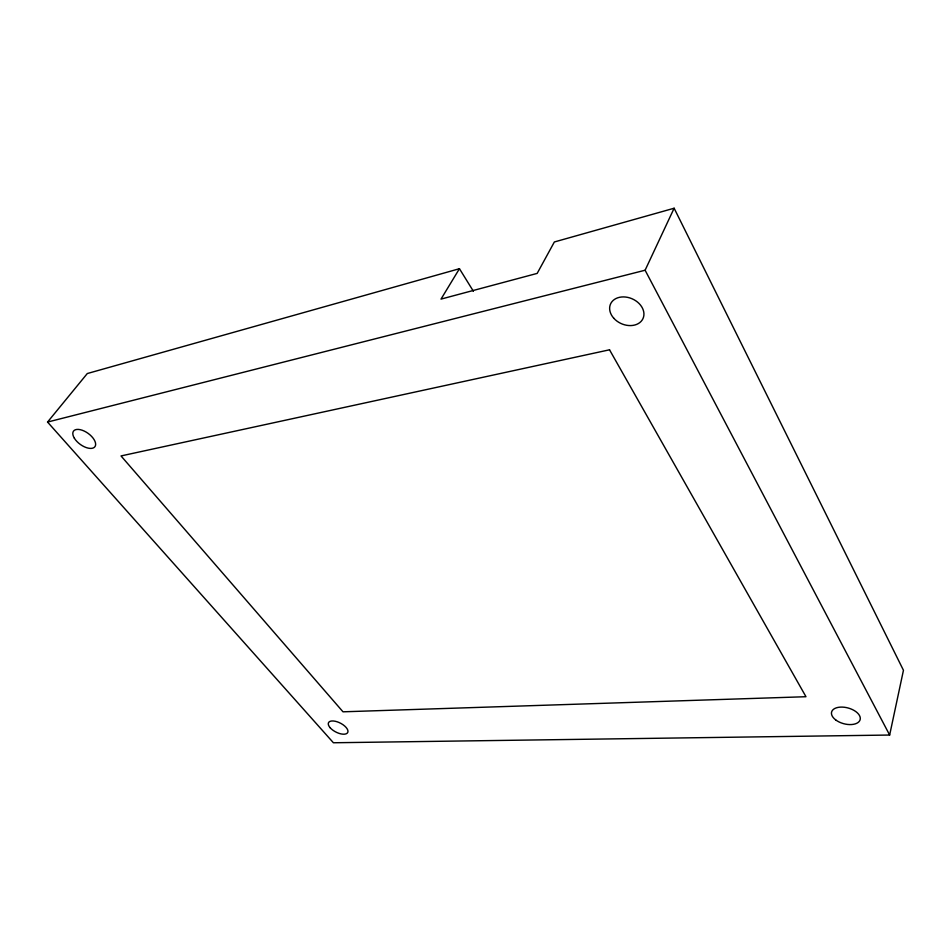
<?xml version="1.0" encoding="UTF-8"?>
<svg xmlns="http://www.w3.org/2000/svg" width="951" height="951" viewBox="0 0 951 951"><rect width="100%" height="100%" fill="white"/><g stroke="black" fill="none" stroke-linecap="round" stroke-linejoin="round"><path stroke-width="1.43" d="M459.452 268.705L87.29 373.541L47.55 422.066L333.409 742.767L889.649 735.04L903.45 670.289L674.128 208.233L554.362 241.97L537.172 273.401L441.014 299.101L459.452 268.705L473.396 291.268M47.55 422.066L645.111 270.227L674.128 208.233M645.111 270.227L889.649 735.04M609.532 349.802L121.015 455.933L343.002 711.812L805.972 696.714L609.532 349.802M613.752 318.205A17.784 13.552 24 0 0 642.971 318.621A17.784 13.552 24 0 0 623.63 296.914A17.784 13.552 24 0 0 613.752 318.205M835.703 719.919A14.764 8.155 14.9 0 0 859.823 720.489A14.764 8.155 14.9 0 0 842.111 707.092A14.764 8.155 14.9 0 0 835.703 719.919M330.14 727.729A10.77 4.981 27.2 0 0 347.103 733.257A10.77 4.981 27.2 0 0 337.106 721.773A10.77 4.981 27.2 0 0 330.14 727.729M74.38 438.245A13.243 6.764 36 0 0 94.173 447.457A13.243 6.764 36 0 0 84.14 431.029A13.243 6.764 36 0 0 74.38 438.245"/></g></svg>
